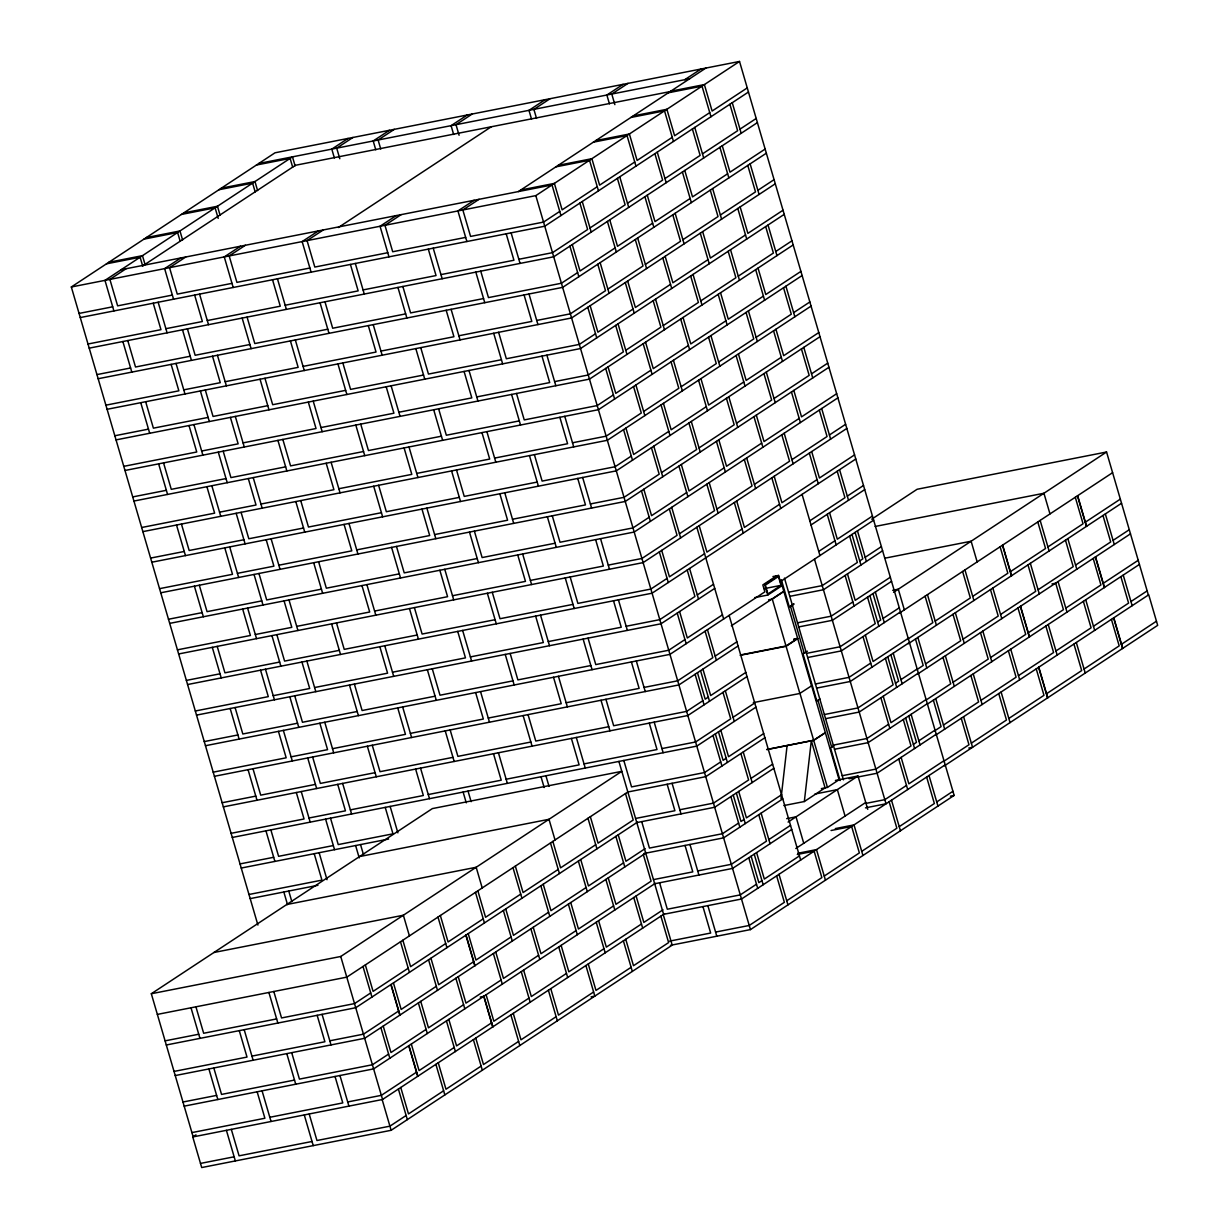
<?xml version="1.0" encoding="UTF-8"?>
<svg xmlns="http://www.w3.org/2000/svg" width="1229" height="1229" viewBox="0 0 1229 1229"><rect width="100%" height="100%" fill="white"/><g stroke="black" fill="none" stroke-linecap="round" stroke-linejoin="round"><path stroke-width="1.5" d="M781.014 798.696L787.113 745.511M804.334 801.538L811.309 740.749L825.089 787.866L804.334 801.538L783.856 805.563M257.921 925.068L71.328 286.987L275.019 152.795L739.52 61.45L954.134 795.409L750.443 929.6L670.435 945.331M126.095 268.721L109.888 279.398L117.631 305.852L172.352 295.083M142.456 266.063L295.452 165.285L672.094 91.207M347.991 138.447L331.799 149.124L334.365 157.942M352.907 137.479L336.7 148.156L339.803 158.741M180.817 257.967L164.625 268.629L173.566 299.215M185.733 256.999L169.541 267.661L177.268 294.115L232.004 283.346M389.393 130.305L373.201 140.982L375.767 149.8M394.309 129.337L378.102 140.014L380.744 149.001M240.469 246.23L224.262 256.907L233.203 287.478M245.385 245.262L229.178 255.939L236.92 282.378L309.892 268.03M467.281 114.988L451.089 125.665L453.655 134.483M472.197 114.02L456.005 124.697L459.093 135.267M318.357 230.914L302.15 241.591L311.091 272.162M323.273 229.946L307.066 240.623L314.808 267.062L387.78 252.713M338.313 227.534L491.308 126.756M545.169 99.672L528.977 110.349L531.543 119.152M550.085 98.704L533.893 109.381L536.52 118.368M396.245 215.597L380.038 226.259L388.978 256.846M401.161 214.629L384.954 225.306L392.696 251.745L465.668 237.397M623.057 84.355L606.865 95.017L609.43 103.835M627.973 83.388L611.781 94.065L614.869 104.634M474.133 200.281L457.925 210.942L466.882 241.529M479.049 199.313L462.841 209.975L470.584 236.429L543.556 222.08L559.748 211.403M684.753 79.701L700.945 69.039M518.377 191.57L705.861 68.071M71.328 286.987L535.813 195.626L739.52 61.45M597.248 186.7L562.129 209.852L554.387 183.398L520.743 190.019M634.748 161.998L599.614 185.149L591.886 158.695L558.243 165.316M672.248 137.31L637.114 160.446L629.386 133.992L595.727 140.613M709.747 112.607L674.613 135.743L666.886 109.289L633.227 115.91M747.247 87.904L712.113 111.04L704.386 84.586L670.727 91.207M748.461 92.037L544.77 226.213L80.269 317.558M589.997 227.964L625.131 204.813L617.388 178.374M627.497 203.261L662.631 180.11L654.888 153.671M664.997 178.558L700.131 155.407L692.388 128.968M702.496 153.855L737.63 130.72L729.888 104.265M739.996 129.153L756.188 118.476M757.402 122.608L553.711 256.8L89.21 348.145M577.645 272.577L561.438 283.238L488.466 297.602L480.739 271.148M615.145 247.874L580.011 271.01L572.268 244.571M652.645 223.171L617.511 246.307L609.768 219.868M690.13 198.468L655.011 221.604L647.268 195.165M727.629 173.765L692.511 196.901L684.768 170.462M765.129 149.062L729.995 172.198L722.268 145.759M766.343 153.195L562.652 287.371L98.151 378.732M607.879 289.122L643.013 265.986L635.285 239.532M645.379 264.419L680.513 241.283L672.785 214.829M682.878 239.716L718.013 216.581L710.27 190.126M720.378 215.014L755.512 191.878L747.77 165.423M757.878 190.311L774.07 179.649M775.284 183.782L571.593 317.958L107.092 409.303M595.527 333.735L579.32 344.412L506.348 358.76L498.621 332.306M633.027 309.032L597.893 332.183L590.166 305.729M670.527 284.329L635.393 307.48L627.65 281.026M708.027 259.626L672.893 282.778L665.15 256.323M745.527 234.923L710.393 258.075L702.65 231.62M783.027 210.22L747.893 233.372L740.15 206.918M784.225 214.353L580.534 348.544L116.033 439.89M625.761 350.28L660.895 327.144L653.167 300.69M663.261 325.593L698.395 302.442L690.667 275.987M700.76 300.89L735.894 277.739L728.167 251.284M738.26 276.187L773.394 253.036L765.667 226.597M775.76 251.484L791.968 240.807M793.166 244.94L589.474 379.116L124.989 470.477M613.409 394.893L597.217 405.57L524.245 419.919L516.503 393.48M650.909 370.19L615.775 393.341L608.048 366.887M688.409 345.503L653.275 368.639L645.548 342.184M725.909 320.8L690.775 343.936L683.047 317.481M763.409 296.097L728.275 319.233L720.547 292.779M800.909 271.394L765.775 294.53L758.032 268.091M802.107 275.526L598.415 409.703L133.93 501.048M643.658 411.454L678.792 388.303L671.049 361.864M681.158 386.751L716.277 363.6L708.549 337.161M718.642 362.048L753.776 338.912L746.049 312.458M756.142 337.345L791.276 314.209L783.549 287.755M793.642 312.642L809.85 301.965M811.063 306.098L607.356 440.289L142.871 531.635M631.291 456.067L615.099 466.728L542.127 481.092L534.385 454.638M668.791 431.364L633.657 454.5L625.93 428.061M706.291 406.661L671.157 429.797L663.43 403.358M743.791 381.958L708.657 405.094L700.929 378.655M781.291 357.255L746.157 380.406L738.429 353.952M818.791 332.552L783.656 355.703L775.929 329.249M820.004 336.685L616.297 470.861L151.812 562.221M661.54 472.612L696.674 449.476L688.931 423.022M699.04 447.909L734.174 424.773L726.431 398.319M736.54 423.206L771.674 400.07L763.931 373.616M774.04 398.503L809.174 375.367L801.431 348.913M811.539 373.816L827.731 363.139M828.945 367.271L625.254 501.447L160.753 592.793M649.189 517.225L632.981 527.902L560.009 542.25L552.282 515.796M686.688 492.522L651.554 515.673L643.812 489.219M724.173 467.819L689.054 490.97L681.312 464.516M761.673 443.116L726.554 466.267L718.811 439.813M799.173 418.413L764.039 441.564L756.311 415.11M836.672 393.71L801.538 416.861L793.811 390.407M837.886 397.858L634.195 532.034L169.694 623.38M679.422 533.785L714.556 510.634L706.829 484.18M716.922 509.083L752.056 485.931L744.313 459.492M754.422 484.38L789.556 461.228L781.813 434.789M791.922 459.677L827.056 436.525L819.313 410.087M829.421 434.974L845.613 424.297M846.827 428.429L643.136 562.605L178.635 653.966M667.07 578.383L650.863 589.06L577.891 603.408L570.164 576.969M704.57 553.695L669.436 576.831L661.694 550.377M742.07 528.992L706.936 552.128L699.193 525.674M779.57 504.289L744.436 527.425L736.693 500.971M817.07 479.587L781.936 502.722L774.193 476.284M854.554 454.884L819.436 478.02L811.693 451.581M855.768 459.016L652.077 593.192L187.576 684.538M697.304 594.944L713.511 584.267M809.803 520.835L844.937 497.699L837.21 471.245M847.303 496.132L863.511 485.47M714.725 588.399L661.018 623.779L196.517 715.124M811.017 524.967L864.709 489.603M776.682 575.802L762.84 584.912L764.868 591.84L669.959 654.366L205.473 745.711M767.802 595.036L781.644 585.926L778.572 575.433L764.73 584.543L767.802 595.036L754.698 597.617M778.449 576.493L765.344 585.127L767.925 593.976L781.029 585.342L778.449 576.493L774.685 577.231M684.952 639.556L668.76 650.233L595.773 664.582L588.046 638.128M722.452 614.853L687.318 637.989L679.591 611.55M818.744 551.422L834.952 540.745M872.452 516.042L837.318 539.193L829.575 512.739M151.321 993.739L432.378 808.59L621.797 771.336L340.74 956.485L151.321 993.739L193.122 1136.733M871.73 519.176L917.126 489.265L1106.561 452.011L1148.362 595.005M780.292 581.686L873.65 520.174M731.332 625.791L783.779 591.241M768.555 599.844L772.288 599.107L783.933 591.426M793.949 603.869L789.295 606.926L781.352 579.735M715.201 656.102L736.862 641.83M793.688 604.284L790.508 606.373L804.227 653.275M859.732 560.9L862.819 558.857L855.092 532.403M865.185 557.305L881.393 546.628M738.061 645.962L678.9 684.937L214.414 776.298M882.591 550.761L823.445 589.736L789.786 596.342M702.834 700.714L686.642 711.391L613.67 725.74L605.928 699.286M708.303 697.12L705.2 699.163L697.473 672.709M745.803 672.417L710.669 695.568L702.927 669.114M741.225 654.811L786.007 646.008L797.652 638.343L780.753 580.918M852.834 601.918L831.173 616.175L797.529 622.796M890.334 577.215L855.2 600.351L847.472 573.897M740.165 655.318L786.084 646.285L797.729 638.619L811.509 685.721M747.002 676.549L687.841 715.524L223.355 806.869M891.547 581.348L832.386 620.307L798.727 626.928M893.56 592.317L1106.561 452.011M807.392 651.186L803.029 653.874L816.809 700.991L819.897 698.948M733.083 717.275L754.744 703.003M877.614 622.058L880.701 620.015L872.974 593.576M883.067 618.464L899.275 607.787M755.958 707.136L696.797 746.111L232.296 837.456M900.488 611.919L841.327 650.894L807.668 657.515M899.551 613.025L1112.598 472.673M720.732 761.888L704.524 772.549L631.552 786.898L623.81 760.459M726.185 758.278L723.098 760.321L715.355 733.867M763.685 733.575L728.551 756.726L720.824 730.272M870.716 663.076L849.055 677.348L815.411 683.969M908.216 638.373L873.082 661.509L865.354 635.07M370.728 992.924L354.52 1003.601L281.549 1017.95L273.806 991.496M408.212 968.222L373.094 991.373L365.351 964.919M445.712 943.519L410.594 966.67L402.851 940.216M483.212 918.816L448.078 941.967L440.351 915.513M520.712 894.113L485.578 917.264L477.851 890.81M558.212 869.41L523.078 892.561L515.35 866.107M595.712 844.707L560.578 867.858L552.85 841.404M907.294 639.464L932.842 622.642L925.099 596.188M935.208 621.075L970.342 597.939L962.599 571.485M972.707 596.372L1007.841 573.236L1000.099 546.782M1010.422 571.639L1045.556 548.487L1037.814 522.033M1047.922 546.936L1083.056 523.784L1075.314 497.346M1085.192 522.279L1120.326 499.128M764.899 737.723L705.738 776.682L627.85 791.998L346.793 977.147L157.358 1014.401M909.429 642.506L850.268 681.481L816.609 688.102M637.39 822.201L355.734 1007.734L166.299 1044.988M908.292 643.735L1121.539 503.26M663.245 914.576L672.202 945.147L391.129 1130.296L201.71 1167.55L192.769 1136.963L195.964 1134.859M750.965 778.433L772.626 764.161M895.495 683.216L898.599 681.189L890.856 654.734M900.965 679.622L917.157 668.96M398.595 1011.037L363.461 1034.173L329.818 1040.794M436.31 986.288L401.176 1009.439L393.449 982.985M473.81 961.585L438.676 984.736L430.949 958.282M511.095 936.928L475.961 960.079L468.218 933.625M548.595 912.225L513.461 935.377L505.718 908.922M586.095 887.522L550.961 910.674L543.218 884.219M623.595 862.819L588.461 885.971L580.718 859.517M645.117 848.64L625.96 861.268L618.218 834.814M916.819 669.651L923.209 665.457L915.482 639.003M925.575 663.89L960.709 640.755L952.982 614.3M963.075 639.188L998.209 616.052L990.482 589.597M1000.575 614.485L1035.709 591.349L1027.982 564.894M1038.075 589.782L1073.209 566.646L1065.466 540.192M1075.575 565.079L1110.709 541.943L1102.966 515.489M1113.075 540.376L1129.267 529.714M773.84 768.294L714.679 807.269L636.514 822.647M918.37 673.093L859.209 712.052L825.565 718.673M646.669 852.542L364.675 1038.305L175.24 1075.559M917.418 674.199L1130.48 533.847M833.631 745.911L830.543 747.954L840.083 780.569M738.614 823.046L722.406 833.723L649.434 848.071L641.707 821.617M744.067 819.451L740.979 821.479L733.237 795.04M781.567 794.748L746.433 817.884L738.706 791.445M888.598 724.234L866.937 738.506L833.293 745.127M926.098 699.531L890.979 722.683L883.236 696.228M388.61 1054.083L372.402 1064.76L299.43 1079.108L291.703 1052.669M426.11 1029.38L390.976 1052.531L383.233 1026.077M463.61 1004.677L428.475 1027.828L420.733 1001.374M501.109 979.989L465.975 1003.125L458.233 976.671M538.594 955.286L503.475 978.422L495.733 951.968M576.094 930.583L540.975 953.719L533.232 927.28M613.594 905.881L578.46 929.016L570.732 902.578M926.774 699.578L950.724 683.8L942.981 657.346M953.089 682.249L988.224 659.097L980.481 632.658M990.589 657.546L1025.723 634.394L1017.981 607.956M1028.304 632.797L1063.438 609.661L1055.711 583.207L1051.963 583.944M1065.804 608.094L1100.938 584.958L1093.211 558.504M1103.089 583.437L1138.223 560.286M782.781 798.881L723.62 837.855L643.888 853.525M927.311 703.664L868.15 742.639L834.506 749.26M655.272 883.359L373.616 1068.892L184.181 1106.146M926.973 704.371L1139.421 564.418M821.356 788.603L827.455 787.405L839.1 779.724L811.632 685.782L799.864 693.402L786.084 646.285M788.081 822.078L857.996 776.006L867.751 809.343M768.847 839.591L790.508 825.335M913.377 744.39L916.481 742.347L908.738 715.892M918.846 740.795L935.054 730.118M416.477 1072.195L381.343 1095.346L347.699 1101.952M454.208 1047.461L419.074 1070.597L411.331 1044.143M491.692 1022.758L456.573 1045.894L448.831 1019.44M528.977 998.086L493.843 1021.238L486.116 994.783M566.477 973.399L531.343 996.535L523.615 970.08M603.977 948.696L568.843 971.832L561.115 945.378M641.477 923.993L606.343 947.129L598.6 920.69M662.999 909.813L643.842 922.426L636.1 895.987M934.716 730.825L941.091 726.616L933.364 700.161M943.457 725.049L978.591 701.913L970.864 675.458M980.957 700.361L1016.091 677.21L1008.364 650.755M1018.457 675.658L1053.591 652.507L1045.864 626.068M1055.957 650.955L1091.091 627.804L1083.363 601.365M1093.457 626.252L1128.591 603.101L1120.863 576.662M1130.957 601.549L1147.164 590.872M791.722 829.467L732.561 868.427L654.396 883.805M936.252 734.251L877.091 773.225L856.536 777.266M664.551 913.715L382.188 1099.709L391.129 1130.296M935.3 735.357L1148.731 594.775L1157.672 625.346L944.425 765.821M795.808 848.517L865.738 802.46M756.496 884.204L740.288 894.881L667.316 909.23L659.589 882.775M761.949 880.609L758.861 882.652L751.134 856.198M799.449 855.906L764.33 879.058L756.588 852.603M906.495 785.408L884.834 799.664L866.138 803.351M943.995 760.705L908.861 783.841L901.118 757.387M406.123 1115.486L389.931 1126.163L316.959 1140.512L309.216 1114.073M443.623 1090.784L408.489 1113.935L400.762 1087.481M481.123 1066.081L445.989 1089.232L438.261 1062.778M518.623 1041.393L483.489 1064.529L475.761 1038.075M556.122 1016.69L520.988 1039.826L513.261 1013.372M593.622 991.987L558.488 1015.123L550.761 988.669M631.122 967.284L595.988 990.42L588.261 963.982M943.426 761.55L968.974 744.728L961.232 718.274M971.34 743.161L1006.474 720.025L998.731 693.571M1008.84 718.458L1043.974 695.322L1036.231 668.868M1121.34 644.365L1156.458 621.213M1046.555 693.724L1081.689 670.573L1073.962 644.134M1084.055 669.022L1119.189 645.87L1111.446 619.431M945.193 764.837L741.502 899.014L663.614 914.33L618.909 761.427M786.729 900.765L821.863 877.614L814.136 851.175L797.314 854.478M824.229 876.062L859.363 852.911L851.636 826.472L831.065 830.512M861.729 851.359L896.863 828.208L889.135 801.769M899.229 826.656L934.363 803.52L926.635 777.066M936.728 801.953L952.936 791.276M258.812 163.472L689.669 78.733M256.446 165.024L290.105 158.418L292.686 167.236M668.361 92.774L702.02 86.153L710.961 116.74M221.328 188.175L254.971 181.554L257.598 190.556M218.946 189.727L252.606 183.121L255.186 191.924M630.861 117.477L664.52 110.856L673.461 141.443M183.828 212.878L217.472 206.257L220.099 215.259M181.462 214.43L215.106 207.824L218.194 218.393M593.361 142.18L627.02 135.559L635.961 166.13M146.328 237.581L179.972 230.96L182.599 239.947M143.962 239.133L177.606 232.511L180.187 241.33M555.861 166.867L589.521 160.262L598.462 190.833M108.828 262.284L142.472 255.663L145.099 264.65M106.462 263.836L140.106 257.214L142.687 266.032M121.179 269.689L552.021 184.964L560.962 215.536M79.055 313.426L112.715 306.804M87.996 344.012L160.968 329.664L153.241 303.21M165.884 328.696L202.37 321.522L194.643 295.068M207.286 320.554L280.273 306.205L272.531 279.751M285.174 305.238L358.161 290.889L350.419 264.435M363.062 289.921L436.049 275.557L428.306 249.118M440.965 274.605L513.937 260.241L506.194 233.802M518.853 259.273L552.497 252.667L587.631 229.516L579.888 203.077M96.953 374.599L130.597 367.978M190.234 356.241L135.513 367.01L127.77 340.556M249.886 344.519L195.15 355.273L187.422 328.834M327.774 329.203L254.802 343.552L247.075 317.097M405.662 313.887L332.69 328.235L324.963 301.781M483.55 298.555L410.578 312.919L402.851 286.465M105.894 405.171L178.866 390.822L171.123 364.368M183.782 389.854L220.268 382.68L212.525 356.226M225.184 381.712L298.155 367.363L290.413 340.909M303.071 366.396L376.043 352.047L368.301 325.593M380.959 351.079L453.931 336.731L446.188 310.276M458.847 335.763L531.819 321.414L524.076 294.96M536.735 320.446L570.379 313.825L605.513 290.689L597.786 264.235M114.835 435.757L148.479 429.136M208.131 417.414L153.395 428.168L145.667 401.729M267.768 405.678L213.047 416.447L205.304 389.992M345.656 390.361L272.684 404.71L264.957 378.271M423.544 375.045L350.572 389.393L342.845 362.939M501.432 359.728L428.46 374.077L420.733 347.623M123.776 466.344L196.748 451.995L189.02 425.541M201.664 451.028L238.149 443.838L230.407 417.399M243.065 442.886L316.037 428.522L308.31 402.083M320.953 427.554L393.925 413.205L386.198 386.766M398.841 412.237L471.813 397.889L464.086 371.45M476.729 396.921L549.701 382.572L541.974 356.118M554.617 381.604L588.261 374.983L623.395 351.847L615.668 325.393M132.717 496.915L166.361 490.31M226.013 478.573L171.277 489.342L163.549 462.887M285.65 466.836L230.929 477.605L223.186 451.151M363.538 451.519L290.566 465.883L282.839 439.429M441.441 436.203L368.454 450.551L360.727 424.113M519.329 420.886L446.342 435.235L438.615 408.796M141.658 527.502L214.629 513.154L206.902 486.699M219.545 512.186L256.031 505.011L248.304 478.557M260.947 504.044L333.919 489.695L326.192 463.241M338.835 488.727L411.807 474.379L404.08 447.924M416.723 473.411L489.695 459.062L481.968 432.608M494.611 458.094L567.583 443.73L559.856 417.292M572.499 442.778L606.158 436.157L641.292 413.005L633.549 386.567M150.599 558.089L184.258 551.468M243.895 539.731L189.174 550.5L181.431 524.046M303.548 528.009L248.811 538.763L241.084 512.324M381.436 512.693L308.464 527.041L300.721 500.587M459.323 497.376L386.352 511.725L378.609 485.271M537.211 482.06L464.239 496.408L456.497 469.954M159.54 588.66L232.511 574.312L224.784 547.873M237.427 573.344L273.913 566.17L266.186 539.731M278.829 565.202L351.801 550.853L344.074 524.399M356.717 549.885L429.689 535.537L421.962 509.083M434.605 534.569L507.592 520.22L499.85 493.766M512.493 519.252L585.48 504.904L577.738 478.45M590.381 503.936L624.04 497.315L659.174 474.179L651.431 447.725M168.481 619.247L202.14 612.626M261.777 600.904L207.056 611.658L199.313 585.219M321.43 589.167L266.693 599.936L258.966 573.482M399.317 573.851L326.346 588.199L318.603 561.761M477.205 558.534L404.233 572.883L396.491 546.444M555.093 543.218L482.121 557.567L474.379 531.112M177.437 649.834L250.409 635.485L242.666 609.031M255.325 634.517L291.811 627.343L284.068 600.889M296.727 626.375L369.699 612.011L361.956 585.572M374.615 611.059L447.586 596.695L439.844 570.256M452.502 595.727L525.474 581.378L517.732 554.94M530.39 580.411L603.362 566.062L595.619 539.623M608.278 565.094L641.922 558.473L677.056 535.337L669.329 508.883M875.14 526.458L1043.928 493.259L1049.981 513.937M186.378 680.405L220.022 673.799M279.674 662.062L224.938 672.831L217.21 646.377M339.312 650.341L284.59 661.094L276.848 634.656M417.199 635.009L344.228 649.373L336.5 622.919M495.087 619.693L422.115 634.056L414.388 607.602M572.975 604.376L500.003 618.725L492.276 592.286M772.949 576.539L778.572 575.433M884.849 558.196L971.125 541.236L977.163 561.899M764.131 588.66L781.029 585.342M788.572 592.209L822.232 585.603L857.366 562.452L849.623 536.013M195.319 710.992L268.291 696.643L260.548 670.189M273.207 695.675L309.693 688.501L301.95 662.047M314.609 687.533L387.581 673.185L379.838 646.731M392.497 672.217L465.468 657.868L457.726 631.414M470.384 656.9L543.356 642.552L535.629 616.098M548.272 641.584L621.244 627.236L613.517 600.781M626.16 626.268L659.804 619.646L694.938 596.495L687.211 570.056M892.684 590.304L898.307 589.198L904.344 609.861M204.26 741.579L237.904 734.957M297.556 723.22L242.82 733.99L235.092 707.535M357.193 711.499L302.472 722.268L294.73 695.814M435.081 696.182L362.109 710.531L354.382 684.077M512.969 680.866L439.997 695.215L432.27 668.76M590.857 665.55L517.885 679.898L510.158 653.444M793.919 639.065L797.652 638.343M794.057 639.341L797.729 638.619M806.47 653.382L840.114 646.761L875.248 623.625L867.52 597.171M213.201 772.165L286.173 757.801L278.445 731.363M291.089 756.834L327.575 749.659L319.847 723.22M332.491 748.691L405.462 734.343L397.735 707.904M410.378 733.375L483.35 719.026L475.623 692.572M488.266 718.059L561.238 703.71L553.511 677.256M566.154 702.742L639.126 688.394L631.399 661.939M644.042 687.426L677.701 680.805L712.835 657.669L705.093 631.214M222.142 802.737L255.801 796.115M315.438 784.394L260.717 795.148L252.974 768.709M375.091 772.657L320.354 783.426L312.627 756.972M452.979 757.341L380.007 771.689L372.264 745.25M530.867 742.024L457.895 756.373L450.152 729.934M608.754 726.708L535.783 741.056L528.04 714.602M753.331 702.619L799.971 693.448L827.455 787.405M824.352 714.541L857.996 707.919L893.13 684.783L885.402 658.329M231.083 833.323L304.055 818.975L296.327 792.521M308.971 818.007L345.457 810.833L337.729 784.379M350.373 809.865L423.344 795.516L415.617 769.062M428.26 794.548L501.232 780.185L493.505 753.746M506.148 779.232L579.12 764.868L571.393 738.429M584.036 763.9L657.008 749.552L649.281 723.113M661.924 748.584L695.583 741.978L730.717 718.827L722.975 692.373M766.635 749.536L813.675 740.288L825.335 732.684L813.675 740.288L767.05 749.536M240.024 863.91L273.683 857.289M333.32 845.552L278.599 856.321L270.856 829.867M392.973 833.83L338.236 844.584L330.509 818.145M241.237 868.043L388.594 839.054M359.559 856.552L548.994 819.297L555.032 839.975M968.805 748.031L972.554 747.293L963.597 716.722M842.234 775.714L875.893 769.093L911.012 745.942L903.284 719.503M248.98 894.482L321.952 880.133L314.209 853.679M635.608 818.453L674.905 810.725L667.163 784.271M679.821 809.757L713.465 803.136L748.599 779.985L740.872 753.546M835.428 780.446L857.996 776.006M849.055 778.74L852.788 778.003M250.178 898.614L317.942 885.295M814.95 794.026L837.348 789.617L845.076 816.071M286.741 904.529L476.176 867.275L482.214 887.937M786.698 818.668L796.023 816.839L803.751 843.294M865.477 807.852L886.032 803.797L814.489 559.149M950.432 796.146L954.134 795.409M835.305 828.592L854.001 824.905L862.942 855.492M213.938 952.49L403.358 915.236L409.411 935.899M653.49 879.611L692.787 871.883L685.045 845.429M697.703 870.915L731.347 864.294L766.481 841.158L758.754 814.704M797.805 853.279L816.502 849.608L825.442 880.194M669.513 941.137L710.669 933.041L702.942 906.603M715.585 932.074L749.244 925.468L784.363 902.316L776.636 875.878M165.085 1040.855L198.745 1034.234M276.633 1018.918L203.661 1033.266L195.918 1006.812M480.232 997.042L483.965 996.304L492.906 1026.891M174.042 1071.427L247.014 1057.078L239.271 1030.624M251.93 1056.11L324.902 1041.762L317.159 1015.308M591.088 996.857L594.836 996.12L585.895 965.533M182.983 1102.014L216.627 1095.392M294.514 1080.076L221.543 1094.424L213.815 1067.986M191.924 1132.6L264.896 1118.252L257.153 1091.798M269.812 1117.284L342.783 1102.92L335.041 1076.481M192.769 1136.963L382.557 1099.479L340.74 956.485M200.496 1163.417L234.155 1156.796M312.043 1141.48L239.071 1155.828L231.329 1129.39M1105.332 513.937L1114.288 544.524M1123.229 575.095L1132.17 605.682M1113.827 617.864L1122.768 648.451M1113.597 617.91L1122.538 648.497M1077.679 495.779L1086.62 526.365M1095.577 556.937L1104.518 587.523M1077.464 495.825L1086.405 526.411M1095.346 556.983L1104.287 587.57M1067.832 538.64L1076.788 569.211M1085.729 599.798L1094.67 630.385M1076.327 642.567L1085.268 673.154M1040.18 520.481L1049.136 551.068M1058.077 581.64L1067.018 612.226M1030.348 563.343L1039.288 593.914M1048.229 624.501L1057.17 655.088M1038.828 667.27L1047.769 697.857M1038.597 667.316L1047.538 697.903M1002.695 545.184L1011.636 575.771M1020.577 606.343L1029.518 636.929M1002.465 545.23L1011.406 575.802M1020.347 606.389L1029.287 636.975M992.848 588.046L1001.789 618.617M1010.73 649.204L1019.671 679.791M1001.097 692.019L1010.054 722.591M964.965 569.933L973.906 600.505M982.847 631.091L991.803 661.678M955.348 612.749L964.289 643.32M973.23 673.907L982.171 704.494M927.465 594.636L936.406 625.208M945.362 655.794L954.303 686.381M917.848 637.436L926.789 668.023M935.73 698.61L944.671 729.181M732.254 102.698L741.195 133.285M750.136 163.872L759.092 194.443M768.033 225.03L776.974 255.617M785.915 286.188L794.856 316.775M803.797 347.361L812.738 377.948M821.679 408.52L830.62 439.106M839.576 469.693L848.517 500.264M857.458 530.851L866.399 561.438M875.34 592.009L884.281 622.596M893.222 653.183L902.163 683.754M911.104 714.341L920.06 744.928M929.001 775.499L937.942 806.086M851.989 534.446L860.93 565.033M869.886 595.604L878.827 626.191M887.768 656.778L896.709 687.364M905.65 717.936L914.591 748.522M719.902 147.311L728.843 177.898M737.784 208.484L746.725 239.056M755.666 269.643L764.622 300.229M773.563 330.801L782.504 361.387M791.445 391.974L800.386 422.546M809.327 453.132L818.268 483.719M827.209 514.29L836.15 544.877M845.106 575.464L854.047 606.051M862.988 636.622L871.929 667.209M880.87 697.795L889.811 728.367M898.752 758.954L907.693 789.54M694.754 127.401L703.695 157.988M712.636 188.575L721.592 219.146M730.533 249.733L739.474 280.32M748.415 310.891L757.356 341.478M766.297 372.064L775.238 402.636M784.179 433.222L793.135 463.809M802.076 494.381L819.958 555.554M891.501 800.202L900.442 830.789M682.402 172.014L691.343 202.601M700.284 233.187L709.225 263.759M718.166 294.345L727.122 324.932M736.063 355.504L745.004 386.09M753.945 416.677L762.886 447.248M771.827 477.835L780.768 508.422M784.455 578.106L843.447 779.847M818.007 700.453L831.726 747.355M657.254 152.104L666.195 182.691M675.151 213.278L684.092 243.849M693.033 274.436L701.974 305.022M710.915 335.594L719.856 366.181M728.797 396.767L737.738 427.339M746.679 457.925L755.635 488.512M772.288 599.107L786.007 646.008M644.902 196.717L653.843 227.304M662.784 257.89L671.725 288.462M680.682 319.048L689.623 349.635M698.564 380.207L707.505 410.793M716.446 441.38L725.387 471.951M734.327 502.538L743.268 533.125M619.754 176.807L628.71 207.394M637.651 237.98L646.592 268.552M655.533 299.139L664.474 329.725M673.415 360.297L682.356 390.883M691.297 421.47L700.238 452.042M709.194 482.628L718.135 513.215M729.12 615.391L800.663 860.039M607.403 221.42L616.343 252.006M625.284 282.578L634.241 313.165M643.182 343.751L652.123 374.323M661.064 404.909L670.005 435.496M678.946 466.083L687.887 496.654M696.828 527.241L723.666 618.986M582.254 201.51L591.21 232.097M600.151 262.668L609.092 293.255M618.033 323.841L626.974 354.413M635.915 385L644.856 415.586M653.797 446.173L662.754 476.744M671.695 507.331L680.636 537.918M689.577 568.489L698.518 599.076M707.458 629.663L716.399 660.234M725.34 690.821L734.281 721.408M743.238 751.979L752.179 782.566M761.12 813.152L770.061 843.724M779.002 874.311L787.943 904.897M700.561 670.665L709.502 701.252M718.458 731.839L727.399 762.41M736.34 792.997L745.281 823.584M754.222 854.155L763.163 884.742M569.903 246.123L578.844 276.709M587.785 307.281L596.741 337.867M605.682 368.454L614.623 399.026M623.564 429.612L632.505 460.199M641.446 490.77L650.387 521.357M659.328 551.944L668.284 582.515M677.225 613.102L686.166 643.689M695.107 674.275L704.048 704.847M712.989 735.434L721.93 766.02M730.871 796.592L739.812 827.178M748.768 857.765L757.709 888.337M535.813 195.626L750.443 929.6M511.11 232.834L520.051 263.405M528.992 293.992L537.933 324.579M546.89 355.166L555.831 385.737M564.772 416.324L573.713 446.91M582.654 477.482L591.595 508.069M600.535 538.655L609.476 569.227M618.417 599.813L627.374 630.4M636.315 660.972L645.256 691.558M654.197 722.145L663.138 752.716M672.079 783.303L681.02 813.89M689.961 844.461L698.917 875.048M707.858 905.635L716.799 936.206M475.823 272.116L484.764 302.687M493.705 333.274L502.646 363.861M511.587 394.432L520.528 425.019M529.469 455.606L538.41 486.192M547.366 516.764L556.307 547.351M565.248 577.937L574.189 608.509M583.13 639.095L592.071 669.682M601.012 700.253L609.953 730.84M625.484 793.565L633.212 820.02L598.077 843.155L590.35 816.701M643.366 854.723L651.093 881.178L615.959 904.314L608.232 877.875M660.879 916.127L668.622 942.582L633.488 965.717L625.745 939.279M615.852 836.381L624.793 866.952M633.734 897.539L642.675 928.125M433.222 248.15L442.163 278.737M451.104 309.309L460.045 339.895M469.002 370.482L477.943 401.053M486.884 431.64L495.825 462.227M504.766 492.798L513.707 523.385M522.648 553.972L531.589 584.543M540.53 615.13L549.486 645.717M558.427 676.288L567.368 706.875M576.309 737.461L585.25 768.033M587.984 818.268L596.925 848.84M605.866 879.426L614.807 910.013M623.38 940.83L632.336 971.417M578.352 861.083L587.293 891.655M596.234 922.242L605.19 952.828M545.922 775.776L549.025 786.36M397.935 287.432L406.876 318.019M415.817 348.59L424.758 379.177M433.699 409.764L442.64 440.335M451.581 470.922L460.522 501.509M469.478 532.08L478.419 562.667M487.36 593.254L496.301 623.825M505.242 654.412L514.183 684.999M523.124 715.57L532.065 746.157M541.006 776.743L544.17 787.528M550.484 842.971L559.425 873.542M568.366 904.129L577.307 934.716M540.852 885.786L549.793 916.358M558.734 946.944L567.69 977.531M355.335 263.467L364.276 294.054M373.217 324.625L382.158 355.212M391.114 385.798L400.055 416.37M408.996 446.957L417.937 477.543M426.878 508.115L435.819 538.701M444.76 569.288L453.701 599.86M462.642 630.446L471.598 661.033M480.539 691.62L489.48 722.191M498.421 752.778L507.362 783.365M512.985 867.674L521.926 898.245M530.867 928.832L539.808 959.419M548.395 990.236L557.336 1020.823M295.098 165.854L292.471 156.851L104.972 280.366L113.913 310.937M503.352 910.474L512.293 941.061M521.25 971.647L530.191 1002.234M468.034 791.092L471.137 801.677M320.047 302.749L328.988 333.336M337.929 363.907L346.87 394.494M355.811 425.08L364.752 455.652M373.693 486.238L382.634 516.825M391.59 547.397L400.531 577.983M409.472 608.57L418.413 639.141M427.354 669.728L436.295 700.315M445.236 730.902L454.177 761.473M463.118 792.06L466.283 802.844M475.485 892.377L484.426 922.948M493.367 953.535L502.308 984.122M510.895 1014.939L519.836 1045.526M277.447 278.783L286.388 309.37M295.329 339.941L304.27 370.528M313.211 401.115L322.167 431.686M331.108 462.273L340.049 492.86M348.99 523.446L357.931 554.018M366.872 584.605L375.813 615.191M384.754 645.763L393.71 676.349M402.651 706.936L411.592 737.508M420.533 768.094L429.474 798.681M466.083 935.146L475.024 965.717M465.852 935.177L474.809 965.764M483.75 996.35L492.691 1026.922M437.985 917.064L446.926 947.651M455.867 978.238L464.808 1008.825M473.395 1039.642L482.336 1070.213M390.146 806.408L397.889 832.863M242.159 318.065L251.1 348.652M260.041 379.223L268.982 409.81M277.923 440.397L286.864 470.968M295.805 501.555L304.746 532.142M313.687 562.728L322.643 593.3M331.584 623.886L340.525 654.473M349.466 685.045L358.407 715.631M367.348 746.218L376.289 776.789M385.23 807.376L393.126 834.353M428.583 959.834L437.524 990.42M446.465 1021.007L455.406 1051.594M400.485 941.767L409.426 972.354M418.367 1002.941L427.308 1033.512M435.896 1064.345L444.837 1094.916M199.559 294.1L208.5 324.686M217.441 355.273L226.382 385.845M235.323 416.431L244.279 447.018M253.22 477.589L262.161 508.176M271.102 538.763L280.043 569.334M288.984 599.921L297.925 630.508M306.866 661.079L315.807 691.666M324.763 722.253L333.704 752.824M342.645 783.411L351.586 813.997M360.527 844.569L363.692 855.369M355.611 845.537L359.221 857.888M391.083 984.537L400.024 1015.123M408.965 1045.71L417.906 1076.281M390.868 984.583L399.809 1015.169M408.75 1045.756L417.691 1076.327M182.506 329.802L191.447 360.374M200.388 390.96L209.329 421.547M218.286 452.118L227.227 482.705M236.168 513.292L245.109 543.863M254.05 574.45L262.991 605.037M271.932 635.608L280.873 666.195M289.814 696.782L298.77 727.353M307.711 757.94L316.652 788.526M325.593 819.113L334.534 849.685M362.985 966.47L371.926 997.057M380.867 1027.644L389.808 1058.215M398.396 1089.048L407.337 1119.619M158.157 302.242L167.098 332.829M176.039 363.415L184.98 393.987M193.921 424.573L202.877 455.16M211.818 485.732L220.759 516.318M229.7 546.905L238.641 577.476M247.582 608.063L256.523 638.65M265.464 669.221L274.42 699.808M283.361 730.395L292.302 760.966M301.243 791.553L310.184 822.14M319.125 852.711L327.022 879.703M288.754 891.04L291.841 901.61M322.075 1014.34L331.016 1044.927M339.957 1075.513L348.913 1106.1M122.869 341.524L131.81 372.11M140.751 402.697L149.692 433.269M158.633 463.855L167.574 494.442M176.515 525.013L185.456 555.6M194.397 586.187L203.353 616.758M212.294 647.345L221.235 677.932M230.176 708.503L239.117 739.09M248.058 769.677L256.999 800.248M265.94 830.835L274.897 861.421M283.838 891.993L287.509 904.59M268.905 992.464L277.846 1023.05M286.787 1053.622L295.728 1084.208M304.3 1115.026L313.241 1145.612M244.187 1029.672L253.128 1060.243M262.069 1090.83L271.025 1121.416M191.002 1007.78L199.958 1038.367M208.899 1068.953L217.84 1099.525M226.413 1130.357L235.353 1160.929"/></g></svg>
